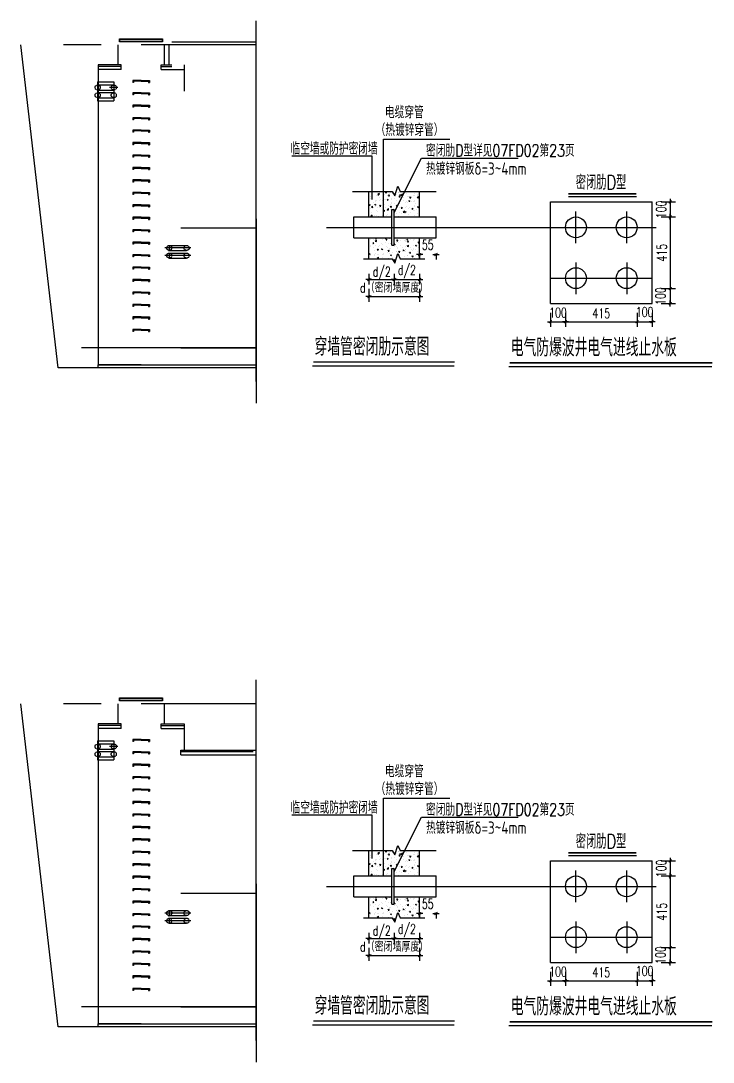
# Model space of a CAD drawing. Extents: x -1466470 to 868515, y -511729 to 1464999.
# Drawn here: x -224081 to -201547, y -52105 to -18237 of the extents above; entities that cross this region are included whole.
import ezdxf

# ---------------------------------------------------------------- set-up
doc = ezdxf.new("R2010")
doc.units = 0
doc.header["$LTSCALE"] = 10
doc.header["$MEASUREMENT"] = 0
for name, pattern in [('X-104 B2平面$0$CONTINOUS', [0]), ('X-104 B2平面$0$DOTE', [2.42, 2, -0.2, 0.02, -0.2]), ('X-104 B2平面$1$DASH', [0.35, 0.25, -0.1])]:
    doc.linetypes.add(name, pattern=pattern)
for name, color, linetype in [('X-104 B2平面$0$A-SUR_看线', 231, 'Continuous'), ('X-104 B2平面$0$AXIS', 3, 'Continuous'), ('X-104 B2平面$0$DIM-动力', 254, 'Continuous'), ('X-104 B2平面$0$DOTE', 1, 'Continuous'), ('X-104 B2平面$0$DQ', 254, 'X-104 B2平面$0$CONTINOUS'), ('X-104 B2平面$0$SURFACE', 6, 'Continuous'), ('X-104 B2平面$0$WALL', 4, 'Continuous'), ('X-104 B2平面$0$口部房间', 6, 'Continuous'), ('X-104 B2平面$0$看线', 241, 'Continuous'), ('X-104 B2平面$0$钢梯', 181, 'Continuous')]:
    doc.layers.add(name, color=color, linetype=linetype)
doc.styles.add('X-104 B2平面$0$DIM_FONT', font='simplex.shx', dxfattribs={"width": 0.7})
doc.styles.add('X-104 B2平面$0$OCHINESE', font='COMPLEX', dxfattribs={"width": 0.75, "bigfont": 'JD'})

# ---------------------------------------------------------------- blocks, each defined once
blk = doc.blocks.new('*X2276')
at = {"color": 0}
for p, q in [((21288.15, 21139.89), (21288.15, 21139.89)), ((21291.93, 21139.88), (21291.93, 21139.88)), ((21293.8, 21137.88), (21294.28, 21138.45)), ((21294.14, 21138.68), (21294.85, 21138.95)), ((21294.14, 21138.68), (21294.64, 21138.35)), ((21294.41, 21137.81), (21294.3, 21138.44)), ((21294.66, 21138.33), (21294.86, 21138.94)), ((21297.27, 21139.66), (21297.27, 21139.66)), ((21298.83, 21139.37), (21299.59, 21140.17)), ((21298.83, 21139.37), (21299.72, 21139.23)), ((21299.73, 21139.22), (21299.62, 21140.16)), ((21301.31, 21138.65), (21301.31, 21138.65)), ((21302.61, 21139.43), (21302.61, 21139.43)), ((21303.41, 21138.65), (21303.41, 21138.65)), ((21307.62, 21139.49), (21307.62, 21139.49)), ((21307.94, 21139.21), (21307.94, 21139.21)), ((21308.54, 21139.36), (21308.54, 21139.36)), ((21309.5, 21137.71), (21310.28, 21138.53)), ((21310.12, 21139.82), (21310.12, 21139.82)), ((21310.41, 21137.56), (21310.29, 21138.51)), ((21312.12, 21139.31), (21312.12, 21139.31)), ((21313.28, 21138.98), (21313.28, 21138.98)), ((21313.6, 21140), (21313.6, 21140)), ((21318.62, 21138.75), (21318.62, 21138.75)), ((21287.91, 21133.23), (21287.91, 21133.23)), ((21288.01, 21130.99), (21288.49, 21131.56)), ((21288.03, 21136.56), (21288.03, 21136.56)), ((21288.63, 21130.92), (21288.51, 21131.54)), ((21288.7, 21136.99), (21288.7, 21136.99)), ((21288.8, 21135.31), (21288.8, 21135.31)), ((21289.98, 21134.77), (21289.98, 21134.77)), ((21291.19, 21133.11), (21291.19, 21133.11)), ((21291.71, 21131.43), (21292.41, 21131.7)), ((21291.71, 21131.43), (21292.21, 21131.1)), ((21292.09, 21133.43), (21292.09, 21133.43)), ((21292.23, 21131.08), (21292.43, 21131.68)), ((21292.38, 21133.88), (21292.38, 21133.88)), ((21293.04, 21133.93), (21293.04, 21133.93)), ((21293.16, 21137.26), (21293.16, 21137.26)), ((21293.8, 21137.88), (21294.39, 21137.83)), ((21294.63, 21136.31), (21294.63, 21136.31)), ((21294.89, 21134.21), (21294.89, 21134.21)), ((21295.01, 21137.83), (21295.01, 21137.83)), ((21295.32, 21134.55), (21295.32, 21134.55)), ((21297.02, 21134.11), (21297.02, 21134.11)), ((21297.43, 21133.2), (21297.43, 21133.2)), ((21297.52, 21138.16), (21297.52, 21138.16)), ((21298.09, 21134.57), (21298.09, 21134.57)), ((21298.22, 21137.9), (21298.22, 21137.9)), ((21298.67, 21134.71), (21298.67, 21134.71)), ((21300.11, 21134.66), (21300.81, 21134.93)), ((21300.11, 21134.66), (21300.61, 21134.32)), ((21300.46, 21137.31), (21300.46, 21137.31)), ((21300.63, 21134.3), (21300.83, 21134.91)), ((21300.66, 21134.32), (21300.66, 21134.32)), ((21300.97, 21137.25), (21301.45, 21137.83)), ((21300.97, 21137.25), (21301.57, 21137.2)), ((21301.58, 21137.18), (21301.47, 21137.81)), ((21302.36, 21131.6), (21302.36, 21131.6)), ((21302.77, 21132.98), (21302.77, 21132.98)), ((21302.86, 21135.12), (21302.86, 21135.12)), ((21303.17, 21132), (21303.17, 21132)), ((21303.29, 21135.32), (21303.29, 21135.32)), ((21304.86, 21131.93), (21304.86, 21131.93)), ((21304.99, 21135.54), (21304.99, 21135.54)), ((21306, 21134.1), (21306, 21134.1)), ((21306.29, 21138.31), (21306.29, 21138.31)), ((21306.67, 21131.62), (21306.67, 21131.62)), ((21307.49, 21135.87), (21307.49, 21135.87)), ((21308.11, 21132.75), (21308.11, 21132.75)), ((21308.14, 21136.63), (21308.62, 21137.2)), ((21308.14, 21136.63), (21308.74, 21136.57)), ((21308.3, 21132.7), (21308.3, 21132.7)), ((21308.42, 21136.03), (21308.42, 21136.03)), ((21308.52, 21137.88), (21309.22, 21138.15)), ((21308.52, 21137.88), (21309.01, 21137.55)), ((21308.76, 21136.56), (21308.64, 21137.18)), ((21308.65, 21132.43), (21308.65, 21132.43)), ((21308.69, 21136.12), (21308.69, 21136.12)), ((21309.03, 21137.53), (21309.23, 21138.13)), ((21309.5, 21137.71), (21310.39, 21137.58)), ((21311.28, 21136.37), (21311.28, 21136.37)), ((21311.34, 21133.87), (21311.34, 21133.87)), ((21312.51, 21132.62), (21312.51, 21132.62)), ((21313.35, 21133.34), (21313.35, 21133.34)), ((21313.44, 21132.53), (21313.44, 21132.53)), ((21313.47, 21136.67), (21313.47, 21136.67)), ((21314.49, 21133.86), (21315.19, 21134.13)), ((21314.49, 21133.86), (21314.98, 21133.52)), ((21314.52, 21137.12), (21314.52, 21137.12)), ((21314.97, 21133.26), (21314.97, 21133.26)), ((21315, 21133.5), (21315.2, 21134.11)), ((21315.31, 21136), (21315.8, 21136.57)), ((21315.31, 21136), (21315.91, 21135.95)), ((21315.93, 21135.93), (21315.81, 21136.56)), ((21316.67, 21133.64), (21316.67, 21133.64)), ((21317.47, 21133.59), (21317.47, 21133.59)), ((21317.6, 21137.2), (21317.6, 21137.2)), ((21318.34, 21133.62), (21318.34, 21133.62)), ((21318.55, 21134.09), (21318.55, 21134.09)), ((21318.67, 21137.42), (21318.67, 21137.42)), ((21318.78, 21132.3), (21318.78, 21132.3)), ((21320.1, 21137.53), (21320.1, 21137.53)), ((21320.17, 21136.06), (21320.95, 21136.87)), ((21320.17, 21136.06), (21321.06, 21135.92)), ((21320.35, 21138.12), (21320.35, 21138.12)), ((21321.08, 21135.9), (21320.97, 21136.85)), ((21321.26, 21134.09), (21321.26, 21134.09)), ((21287.79, 21129.9), (21287.79, 21129.9)), ((21287.99, 21129.69), (21287.99, 21129.69)), ((21288.01, 21130.99), (21288.61, 21130.93)), ((21289.18, 21128.61), (21289.18, 21128.61)), ((21289.28, 21124.18), (21289.98, 21124.45)), ((21289.48, 21129.63), (21290.26, 21130.44)), ((21289.48, 21129.63), (21290.37, 21129.49)), ((21289.63, 21126.32), (21289.63, 21126.32)), ((21289.75, 21129.94), (21289.75, 21129.94)), ((21289.79, 21123.83), (21290, 21124.43)), ((21290.39, 21129.47), (21290.28, 21130.42)), ((21292.26, 21130.27), (21292.26, 21130.27)), ((21292.8, 21127.28), (21292.8, 21127.28)), ((21292.92, 21130.61), (21292.92, 21130.61)), ((21293.33, 21129.46), (21293.33, 21129.46)), ((21293.41, 21126.82), (21293.41, 21126.82)), ((21295.01, 21129.61), (21295.01, 21129.61)), ((21295.18, 21130.36), (21295.67, 21130.93)), ((21295.18, 21130.36), (21295.78, 21130.31)), ((21295.8, 21130.29), (21295.68, 21130.92)), ((21296.04, 21130.77), (21296.04, 21130.77)), ((21297.68, 21127.41), (21298.38, 21127.67)), ((21297.68, 21127.41), (21298.18, 21127.07)), ((21297.73, 21124.59), (21297.73, 21124.59)), ((21297.85, 21127.92), (21297.85, 21127.92)), ((21297.97, 21131.25), (21297.97, 21131.25)), ((21298.19, 21127.05), (21298.4, 21127.66)), ((21298.67, 21129.24), (21298.67, 21129.24)), ((21299.73, 21127.65), (21299.73, 21127.65)), ((21300.15, 21127.97), (21300.93, 21128.78)), ((21300.15, 21127.97), (21301.04, 21127.84)), ((21300.43, 21124.65), (21300.43, 21124.65)), ((21300.84, 21130.61), (21300.84, 21130.61)), ((21301.06, 21127.82), (21300.95, 21128.77)), ((21302.23, 21127.98), (21302.23, 21127.98)), ((21302.36, 21129.73), (21302.84, 21130.31)), ((21302.36, 21129.73), (21302.95, 21129.68)), ((21302.97, 21129.66), (21302.86, 21130.29)), ((21302.92, 21125.34), (21302.92, 21125.34)), ((21303.04, 21128.67), (21303.04, 21128.67)), ((21304.01, 21129.01), (21304.01, 21129.01)), ((21306.02, 21128.48), (21306.02, 21128.48)), ((21306.08, 21130.63), (21306.78, 21130.9)), ((21306.08, 21130.63), (21306.58, 21130.3)), ((21306.26, 21125.65), (21306.26, 21125.65)), ((21306.6, 21130.28), (21306.8, 21130.88)), ((21308.06, 21126.04), (21308.06, 21126.04)), ((21308.18, 21129.37), (21308.18, 21129.37)), ((21309.35, 21128.79), (21309.35, 21128.79)), ((21309.53, 21129.1), (21310.01, 21129.68)), ((21309.53, 21129.1), (21310.13, 21129.05)), ((21309.7, 21125.37), (21309.7, 21125.37)), ((21310.14, 21129.03), (21310.03, 21129.66)), ((21310.83, 21126.32), (21311.6, 21127.13)), ((21310.83, 21126.32), (21311.71, 21126.18)), ((21311.73, 21126.16), (21311.62, 21127.11)), ((21312.05, 21126.6), (21312.75, 21126.87)), ((21312.05, 21126.6), (21312.55, 21126.27)), ((21312.09, 21126.65), (21312.09, 21126.65)), ((21312.21, 21125.7), (21312.21, 21125.7)), ((21312.34, 21129.31), (21312.34, 21129.31)), ((21312.57, 21126.25), (21312.77, 21126.86)), ((21313.11, 21126.68), (21313.11, 21126.68)), ((21313.23, 21130.01), (21313.23, 21130.01)), ((21314.49, 21124.45), (21314.49, 21124.45)), ((21314.68, 21128.56), (21314.68, 21128.56)), ((21314.84, 21129.64), (21314.84, 21129.64)), ((21316, 21126.2), (21316, 21126.2)), ((21316.7, 21128.48), (21317.18, 21129.05)), ((21316.7, 21128.48), (21317.3, 21128.42)), ((21317.32, 21128.41), (21317.2, 21129.03)), ((21317.93, 21127.65), (21317.93, 21127.65)), ((21318.3, 21127.43), (21318.3, 21127.43)), ((21318.42, 21130.76), (21318.42, 21130.76)), ((21318.63, 21130.14), (21318.63, 21130.14)), ((21320.02, 21128.34), (21320.02, 21128.34)), ((21320.32, 21125.46), (21320.32, 21125.46)), ((21320.45, 21129.83), (21321.15, 21130.1)), ((21320.45, 21129.83), (21320.95, 21129.49)), ((21320.97, 21129.48), (21321.17, 21130.08)), ((21321.5, 21124.66), (21321.78, 21124.96)), ((21321.5, 21124.66), (21321.78, 21124.62)), ((21288.15, 21123.24), (21288.15, 21123.24)), ((21289.28, 21124.18), (21289.78, 21123.84)), ((21289.4, 21123.46), (21289.88, 21124.04)), ((21289.4, 21123.46), (21290, 21123.41)), ((21290.01, 21123.39), (21289.9, 21124.02)), ((21291.38, 21124.35), (21291.38, 21124.35)), ((21292.68, 21123.95), (21292.68, 21123.95)), ((21294.6, 21123.65), (21294.6, 21123.65)), ((21296.72, 21124.13), (21296.72, 21124.13)), ((21296.85, 21123.17), (21297.05, 21123.41)), ((21297.11, 21123.17), (21297.07, 21123.39)), ((21297.1, 21123.71), (21297.1, 21123.71)), ((21299.6, 21124.04), (21299.6, 21124.04)), ((21302.06, 21123.9), (21302.06, 21123.9)), ((21307.4, 21123.68), (21307.4, 21123.68)), ((21308.66, 21123.45), (21308.66, 21123.45)), ((21312.74, 21123.45), (21312.74, 21123.45)), ((21312.99, 21123.35), (21312.99, 21123.35)), ((21318.08, 21123.23), (21318.08, 21123.23)), ((21318.18, 21124.1), (21318.18, 21124.1))]:
    blk.add_line(p, q, dxfattribs=at)
blk = doc.blocks.new('*X2277')
at = {"color": 0}
for p, q in [((21288.85, 21103.74), (21288.85, 21103.74)), ((21289.08, 21108.26), (21289.08, 21108.26)), ((21290.24, 21104.82), (21290.24, 21104.82)), ((21290.38, 21105.65), (21291.08, 21105.92)), ((21290.38, 21105.65), (21290.88, 21105.32)), ((21290.8, 21108.85), (21290.8, 21108.85)), ((21290.9, 21105.3), (21291.1, 21105.9)), ((21291.13, 21107.79), (21291.13, 21107.79)), ((21291.95, 21103.97), (21291.95, 21103.97)), ((21292.07, 21107.3), (21292.07, 21107.3)), ((21292.13, 21106.84), (21292.91, 21107.65)), ((21292.13, 21106.84), (21293.02, 21106.7)), ((21292.17, 21108.42), (21292.66, 21108.99)), ((21292.17, 21108.42), (21292.77, 21108.37)), ((21292.79, 21108.35), (21292.67, 21108.98)), ((21292.87, 21108.76), (21292.87, 21108.76)), ((21293.04, 21106.68), (21292.93, 21107.63)), ((21294.95, 21104.29), (21294.95, 21104.29)), ((21296.13, 21108.63), (21296.13, 21108.63)), ((21296.55, 21105.65), (21296.55, 21105.65)), ((21296.96, 21108.79), (21296.96, 21108.79)), ((21297, 21104.61), (21297, 21104.61)), ((21297.12, 21107.94), (21297.12, 21107.94)), ((21298.78, 21108.88), (21299.48, 21109.15)), ((21298.78, 21108.88), (21299.28, 21108.54)), ((21299.05, 21105.98), (21299.05, 21105.98)), ((21299.3, 21108.52), (21299.5, 21109.13)), ((21299.35, 21107.79), (21299.83, 21108.37)), ((21299.35, 21107.79), (21299.94, 21107.74)), ((21299.96, 21107.72), (21299.85, 21108.35)), ((21300.78, 21105.29), (21300.78, 21105.29)), ((21301.47, 21108.4), (21301.47, 21108.4)), ((21302.19, 21105.36), (21302.19, 21105.36)), ((21302.32, 21108.69), (21302.32, 21108.69)), ((21302.8, 21105.18), (21303.28, 21105.68)), ((21302.8, 21105.18), (21303.28, 21105.11)), ((21302.84, 21106.48), (21302.84, 21106.48)), ((21304.78, 21104.86), (21305.45, 21105.12)), ((21304.78, 21104.83), (21305.25, 21104.51)), ((21305.27, 21104.5), (21305.47, 21105.1)), ((21306.52, 21107.17), (21307, 21107.74)), ((21306.52, 21107.17), (21307.12, 21107.11)), ((21306.62, 21106.29), (21306.62, 21106.29)), ((21306.81, 21108.18), (21306.81, 21108.18)), ((21307.13, 21107.1), (21307.02, 21107.72)), ((21307.33, 21106.07), (21307.33, 21106.07)), ((21309.03, 21103.69), (21309.03, 21103.69)), ((21309.16, 21107.31), (21309.16, 21107.31)), ((21311.66, 21107.64), (21311.66, 21107.64)), ((21312.15, 21107.95), (21312.15, 21107.95)), ((21312.38, 21106.71), (21312.38, 21106.71)), ((21312.45, 21107.29), (21312.45, 21107.29)), ((21312.82, 21104.19), (21312.82, 21104.19)), ((21313.15, 21108.08), (21313.86, 21108.34)), ((21313.15, 21108.08), (21313.65, 21107.74)), ((21313.48, 21103.53), (21314.26, 21104.34)), ((21313.67, 21107.72), (21313.87, 21108.33)), ((21313.69, 21106.54), (21314.17, 21107.11)), ((21313.69, 21106.54), (21314.29, 21106.49)), ((21314.31, 21106.47), (21314.19, 21107.1)), ((21314.38, 21103.37), (21314.27, 21104.32)), ((21315.45, 21108.14), (21315.45, 21108.14)), ((21317.45, 21104.13), (21317.45, 21104.13)), ((21317.49, 21107.72), (21317.49, 21107.72)), ((21317.57, 21107.46), (21317.57, 21107.46)), ((21318.28, 21108.29), (21318.28, 21108.29)), ((21319.12, 21104.05), (21319.82, 21104.32)), ((21319.12, 21104.05), (21319.62, 21103.71)), ((21319.13, 21105.02), (21319.13, 21105.02)), ((21319.64, 21103.7), (21319.84, 21104.3)), ((21320.86, 21105.91), (21321.35, 21106.48)), ((21320.86, 21105.91), (21321.46, 21105.86)), ((21321.48, 21105.84), (21321.36, 21106.47)), ((21321.64, 21105.35), (21321.64, 21105.35)), ((21321.76, 21108.97), (21321.76, 21108.97)), ((21287.95, 21098.4), (21288.65, 21098.67)), ((21287.95, 21098.4), (21288.45, 21098.06)), ((21288.46, 21098.05), (21288.66, 21098.65)), ((21288.71, 21097.32), (21288.71, 21097.32)), ((21289.12, 21103.29), (21289.12, 21103.29)), ((21290.96, 21102.4), (21290.96, 21102.4)), ((21291.29, 21097.76), (21291.29, 21097.76)), ((21291.71, 21097.32), (21291.71, 21097.32)), ((21291.83, 21100.64), (21291.83, 21100.64)), ((21292.2, 21098.43), (21292.2, 21098.43)), ((21293.56, 21100.9), (21294.04, 21101.47)), ((21293.56, 21100.9), (21294.16, 21100.85)), ((21293.79, 21098.09), (21293.79, 21098.09)), ((21293.92, 21101.7), (21293.92, 21101.7)), ((21294.18, 21100.83), (21294.06, 21101.46)), ((21294.19, 21103.52), (21294.19, 21103.52)), ((21294.54, 21098.32), (21294.54, 21098.32)), ((21296.3, 21102.17), (21296.3, 21102.17)), ((21296.35, 21101.62), (21297.05, 21101.89)), ((21296.35, 21101.62), (21296.85, 21101.29)), ((21296.42, 21102.03), (21296.42, 21102.03)), ((21296.76, 21097.96), (21296.76, 21097.96)), ((21296.86, 21101.27), (21297.07, 21101.88)), ((21296.88, 21101.29), (21296.88, 21101.29)), ((21297.54, 21098.21), (21297.54, 21098.21)), ((21297.58, 21098.59), (21297.58, 21098.59)), ((21299.53, 21103.29), (21299.53, 21103.29)), ((21300.21, 21102.53), (21300.21, 21102.53)), ((21300.37, 21099.32), (21300.37, 21099.32)), ((21300.73, 21100.27), (21301.22, 21100.85)), ((21300.73, 21100.27), (21301.33, 21100.22)), ((21301.35, 21100.2), (21301.23, 21100.83)), ((21301.63, 21101.95), (21301.63, 21101.95)), ((21301.95, 21098.71), (21301.95, 21098.71)), ((21302.07, 21102.03), (21302.07, 21102.03)), ((21302.32, 21097.6), (21303.02, 21097.87)), ((21302.32, 21097.6), (21302.82, 21097.26)), ((21302.77, 21097.13), (21302.77, 21097.13)), ((21302.83, 21097.25), (21303.04, 21097.85)), ((21302.87, 21097.98), (21302.87, 21097.98)), ((21303.9, 21099.42), (21303.9, 21099.42)), ((21304.86, 21103.07), (21304.86, 21103.07)), ((21306.2, 21100.32), (21306.2, 21100.32)), ((21306.4, 21099.75), (21306.4, 21099.75)), ((21306.53, 21103.36), (21306.53, 21103.36)), ((21306.97, 21101.72), (21306.97, 21101.72)), ((21307.08, 21099.41), (21307.08, 21099.41)), ((21307.21, 21102.74), (21307.21, 21102.74)), ((21307.91, 21099.64), (21308.39, 21100.22)), ((21307.91, 21099.64), (21308.5, 21099.59)), ((21308.21, 21097.76), (21308.21, 21097.76)), ((21308.52, 21099.57), (21308.41, 21100.2)), ((21308.6, 21098.13), (21308.6, 21098.13)), ((21310.19, 21100.25), (21310.19, 21100.25)), ((21310.2, 21102.84), (21310.2, 21102.84)), ((21310.72, 21100.82), (21311.42, 21101.09)), ((21310.72, 21100.82), (21311.22, 21100.49)), ((21311.24, 21100.47), (21311.44, 21101.08)), ((21312.01, 21096.72), (21312.01, 21096.72)), ((21312.03, 21101.32), (21312.03, 21101.32)), ((21312.14, 21100.05), (21312.14, 21100.05)), ((21312.26, 21103.38), (21312.26, 21103.38)), ((21312.31, 21101.5), (21312.31, 21101.5)), ((21313.48, 21103.53), (21314.37, 21103.39)), ((21313.55, 21097.53), (21313.55, 21097.53)), ((21313.87, 21097.14), (21313.87, 21097.14)), ((21314.43, 21099.13), (21314.43, 21099.13)), ((21315.08, 21099.02), (21315.56, 21099.59)), ((21315.08, 21099.02), (21315.68, 21098.96)), ((21315.54, 21102.61), (21315.54, 21102.61)), ((21315.69, 21098.95), (21315.58, 21099.57)), ((21316.37, 21097.46), (21316.37, 21097.46)), ((21316.5, 21101.08), (21316.5, 21101.08)), ((21316.69, 21096.8), (21317.39, 21097.07)), ((21316.69, 21096.8), (21317.19, 21096.46)), ((21317.2, 21096.45), (21317.41, 21097.05)), ((21317.21, 21097.47), (21317.21, 21097.47)), ((21317.33, 21100.8), (21317.33, 21100.8)), ((21317.65, 21101.27), (21317.65, 21101.27)), ((21317.87, 21102.33), (21317.87, 21102.33)), ((21318.89, 21097.31), (21318.89, 21097.31)), ((21319.01, 21101.41), (21319.01, 21101.41)), ((21320.16, 21097.96), (21320.16, 21097.96)), ((21320.26, 21100.13), (21320.26, 21100.13)), ((21320.88, 21102.39), (21320.88, 21102.39)), ((21293.46, 21095.44), (21294.24, 21096.25)), ((21293.46, 21095.44), (21294.35, 21095.3)), ((21294.36, 21095.28), (21294.25, 21096.23)), ((21296.94, 21096.13), (21296.94, 21096.13)), ((21301.27, 21095.48), (21301.27, 21095.48)), ((21301.83, 21095.38), (21301.83, 21095.38)), ((21303.77, 21095.81), (21303.77, 21095.81)), ((21304.23, 21093.89), (21304.91, 21094.6)), ((21304.32, 21093.75), (21305.02, 21093.65)), ((21305.04, 21093.63), (21304.93, 21094.58)), ((21318.25, 21095.63), (21318.25, 21095.63))]:
    blk.add_line(p, q, dxfattribs=at)
blk = doc.blocks.new('X-104 B2平面$0$_DIMX')
blk.add_line((-150, 0), (150, 0))
at = {"const_width": 50}
blk.add_lwpolyline([(-70, -70), (70, 70)], dxfattribs=at)
blk = doc.blocks.new('X-104 B2平面$0$A$C4B6D3759')
at = {"layer": 'X-104 B2平面$0$DQ'}
for p, q in [((83, 780), (608, 780)), ((83, 780), (83, 165)), ((608, 780), (608, 165)), ((83, 165), (608, 165))]:
    blk.add_line(p, q, dxfattribs=at)
at = {"layer": 'X-104 B2平面$0$DQ', "color": 1, "linetype": 'X-104 B2平面$1$DASH', "ltscale": 0.3}
for p, q in [((83, 680), (608, 680)), ((83, 515), (608, 515)), ((83, 430), (608, 430)), ((83, 265), (608, 265))]:
    blk.add_line(p, q, dxfattribs=at)
at = {"layer": 'X-104 B2平面$0$DQ', "linetype": 'X-104 B2平面$1$DASH', "ltscale": 0.3}
for p, q in [((83, 680), (83, 515)), ((83, 430), (83, 265))]:
    blk.add_line(p, q, dxfattribs=at)
for centre in [(83, 597), (608, 597), (83, 347), (608, 347)]:
    blk.add_circle(centre, 82.5, dxfattribs=at)
at = {"layer": 'X-104 B2平面$0$WALL'}
blk.add_line((743, 597), (473, 597), dxfattribs=at)
blk = doc.blocks.new('X-104 B2平面')
for p, q in [((-22242, -18593), (-22242, -16062)), ((-22242, -16062), (-20088, -16062)), ((-22618, -16624), (-25235, -16624)), ((-22618, -18029), (-22618, -16624)), ((-21899, -18450), (-21011, -16688)), ((-21011, -16688), (-17859, -16688)), ((-21873, -17909), (-21783, -17600)), ((-21783, -17600), (-21700, -17767)), ((-22725, -18593), (-22725, -17767)), ((-21967, -17767), (-21873, -17909)), ((-21072, -18593), (-21072, -17767)), ((-16231, -17929), (-14015, -17929)), ((-16812, -18107), (-13506, -18107)), ((-13209, -18107), (-12749, -18107)), ((-12916, -18106), (-12916, -18106)), ((-12916, -18107), (-12916, -18593)), ((-23211, -19274), (-23211, -18593)), ((-23211, -18593), (-21972, -18593)), ((-21972, -18350), (-21899, -18350)), ((-21972, -19517), (-21972, -18350)), ((-21899, -19517), (-21899, -18350)), ((-21899, -18593), (-20538, -18593)), ((-20538, -19274), (-20538, -18593)), ((-15985, -19444), (-15985, -18417)), ((-14332, -19444), (-14332, -18417)), ((-13209, -18593), (-12749, -18593)), ((-13063, -18593), (-12749, -18593)), ((-12916, -18594), (-12916, -20926)), ((-12916, -18594), (-12916, -18595)), ((-24102, -18934), (-13371, -18934)), ((-23211, -19274), (-21972, -19274)), ((-22725, -19954), (-22725, -19274)), ((-21899, -19274), (-20538, -19274)), ((-21072, -19954), (-21072, -19274)), ((-21972, -19517), (-21899, -19517)), ((-22901, -19954), (-21967, -19954)), ((-21967, -19954), (-21873, -20096)), ((-21873, -20096), (-21783, -19788)), ((-21783, -19788), (-21700, -19954)), ((-21700, -19954), (-20899, -19954)), ((-21072, -19788), (-21072, -19984)), ((-21072, -19817), (-21018, -19817)), ((-20538, -19817), (-20592, -19817)), ((-20538, -19788), (-20538, -19984)), ((-15985, -20076), (-15985, -21103)), ((-14332, -20076), (-14332, -21103)), ((-22725, -20448), (-22725, -20796)), ((-22724, -20629), (-21899, -20629)), ((-21899, -20448), (-21899, -20796)), ((-21899, -20448), (-21899, -20796)), ((-21898, -20629), (-21073, -20629)), ((-21072, -20448), (-21072, -20796)), ((-16812, -20586), (-13506, -20586)), ((-22725, -20936), (-22725, -21353)), ((-21072, -20936), (-21072, -21353)), ((-13209, -20927), (-12749, -20927)), ((-13063, -20927), (-12749, -20927)), ((-12916, -20926), (-12916, -20925)), ((-12916, -20927), (-12916, -21413)), ((-22724, -21186), (-21073, -21186)), ((-16812, -21413), (-13506, -21413)), ((-13209, -21413), (-12749, -21413)), ((-12916, -21413), (-12916, -21414)), ((-16812, -22003), (-16813, -22003)), ((-16812, -21710), (-16812, -22169)), ((-16812, -22003), (-16325, -22003)), ((-16325, -21710), (-16325, -22169)), ((-16325, -21856), (-16325, -22169)), ((-16325, -22003), (-13993, -22003)), ((-16325, -22003), (-16324, -22003)), ((-13993, -22003), (-13993, -22003)), ((-13992, -21710), (-13992, -22169)), ((-13992, -21856), (-13992, -22169)), ((-13992, -22003), (-13506, -22003)), ((-13506, -21710), (-13506, -22169)), ((-13505, -22003), (-13505, -22003)), ((-24555, -23434), (-19952, -23434)), ((-18167, -23459), (-11565, -23459)), ((-22242, -40027), (-22242, -37496)), ((-22242, -37496), (-20088, -37496)), ((-22618, -38057), (-25235, -38057)), ((-22618, -39463), (-22618, -38057)), ((-21899, -39884), (-21011, -38121)), ((-21011, -38121), (-17859, -38121)), ((-22725, -40027), (-22725, -39200)), ((-21967, -39200), (-21873, -39342)), ((-21873, -39342), (-21783, -39034)), ((-21783, -39034), (-21700, -39200)), ((-21072, -40027), (-21072, -39200)), ((-16812, -39541), (-13506, -39541)), ((-16231, -39363), (-14015, -39363)), ((-13209, -39541), (-12749, -39541)), ((-12916, -39540), (-12916, -39539)), ((-12916, -39541), (-12916, -40027)), ((-21972, -39784), (-21899, -39784)), ((-21972, -40950), (-21972, -39784)), ((-21899, -40950), (-21899, -39784)), ((-15985, -40877), (-15985, -39851)), ((-14332, -40877), (-14332, -39851)), ((-23211, -40707), (-23211, -40027)), ((-23211, -40027), (-21972, -40027)), ((-21899, -40027), (-20538, -40027)), ((-20538, -40707), (-20538, -40027)), ((-13209, -40027), (-12749, -40027)), ((-13063, -40027), (-12749, -40027)), ((-12916, -40027), (-12916, -42359)), ((-12916, -40027), (-12916, -40028)), ((-24102, -40367), (-13371, -40367)), ((-23211, -40707), (-21972, -40707)), ((-22725, -41388), (-22725, -40707)), ((-21972, -40950), (-21899, -40950)), ((-21899, -40707), (-20538, -40707)), ((-21072, -41388), (-21072, -40707)), ((-21873, -41530), (-21783, -41221)), ((-21783, -41221), (-21700, -41388)), ((-21072, -41222), (-21072, -41417)), ((-21072, -41251), (-21018, -41251)), ((-20538, -41251), (-20592, -41251)), ((-20538, -41222), (-20538, -41417)), ((-22901, -41388), (-21967, -41388)), ((-21967, -41388), (-21873, -41530)), ((-21700, -41388), (-20899, -41388)), ((-15985, -41509), (-15985, -42536)), ((-14332, -41509), (-14332, -42536)), ((-22725, -41881), (-22725, -42230)), ((-21899, -41881), (-21899, -42230)), ((-21899, -41881), (-21899, -42230)), ((-21072, -41881), (-21072, -42230)), ((-22724, -42063), (-21899, -42063)), ((-21898, -42063), (-21073, -42063)), ((-16812, -42020), (-13506, -42020)), ((-22725, -42370), (-22725, -42786)), ((-22724, -42620), (-21073, -42620)), ((-21072, -42370), (-21072, -42786)), ((-13209, -42360), (-12749, -42360)), ((-13063, -42360), (-12749, -42360)), ((-12916, -42359), (-12916, -42359)), ((-12916, -42360), (-12916, -42846)), ((-16812, -42846), (-13506, -42846)), ((-13209, -42846), (-12749, -42846)), ((-12916, -42847), (-12916, -42848)), ((-16812, -43143), (-16812, -43603)), ((-16325, -43143), (-16325, -43603)), ((-16325, -43289), (-16325, -43603)), ((-13992, -43143), (-13992, -43603)), ((-13992, -43289), (-13992, -43603)), ((-13506, -43143), (-13506, -43603)), ((-16812, -43436), (-16813, -43436)), ((-16812, -43436), (-16325, -43436)), ((-16325, -43436), (-13993, -43436)), ((-16325, -43436), (-16324, -43436)), ((-13993, -43436), (-13993, -43436)), ((-13992, -43436), (-13506, -43436)), ((-13505, -43436), (-13505, -43436)), ((-24555, -44868), (-19952, -44868)), ((-18167, -44893), (-11565, -44893))]:
    blk.add_line(p, q)
at = {"linetype": 'Continuous'}
for p, q in [((-23260, -17767), (-21967, -17767)), ((-21700, -17767), (-20538, -17767)), ((-16812, -21413), (-16812, -18107)), ((-13506, -21413), (-13506, -18107)), ((-23260, -39200), (-21967, -39200)), ((-21700, -39200), (-20538, -39200)), ((-16812, -42846), (-16812, -39541)), ((-13506, -42846), (-13506, -39541))]:
    blk.add_line(p, q, dxfattribs=at)
at = {"const_width": 48.6}
for points in [[(-16231, -17845), (-14015, -17845)], [(-24531, -23315), (-19929, -23315)], [(-18144, -23340), (-11541, -23340)], [(-16231, -39278), (-14015, -39278)], [(-24531, -44748), (-19929, -44748)], [(-18144, -44773), (-11541, -44773)]]:
    blk.add_lwpolyline(points, dxfattribs=at)
for centre in [(-15985, -18934), (-14332, -18934), (-15985, -20586), (-14332, -20586), (-15985, -40367), (-14332, -40367), (-15985, -42020), (-14332, -42020)]:
    blk.add_circle(centre, 340)
at = {"layer": 'X-104 B2平面$0$A-SUR_看线'}
blk.add_lwpolyline([(-29138, -12902), (-26388, -12902)], dxfattribs=at)
at = {"layer": 'X-104 B2平面$0$AXIS'}
for p, q in [((-26388, -18652, 0), (-26388, -24652, 0)), ((-26388, -40285, 0), (-26388, -46085, 0))]:
    blk.add_line(p, q, dxfattribs=at)
at = {"layer": 'X-104 B2平面$0$DOTE', "linetype": 'X-104 B2平面$0$DOTE'}
for p, q in [((-26388, -23946, 0), (-26388, -12217, 0)), ((-26388, -45380, 0), (-26388, -33651, 0))]:
    blk.add_line(p, q, dxfattribs=at)
at = {"layer": 'X-104 B2平面$0$DOTE'}
for p, q in [((-26388, -22852), (-32080, -22852)), ((-26388, -44286), (-32080, -44286))]:
    blk.add_line(p, q, dxfattribs=at)
at = {"layer": 'X-104 B2平面$0$DQ', "color": 1, "linetype": 'X-104 B2平面$1$DASH', "ltscale": 0.3}
for p, q in [((-29220, -19520), (-28677, -19520)), ((-29220, -19685), (-28655, -19685)), ((-29220, -19770), (-28655, -19770)), ((-29220, -19935), (-28655, -19935)), ((-29220, -41153), (-28677, -41153)), ((-29220, -41318), (-28655, -41318)), ((-29220, -41403), (-28655, -41403)), ((-29220, -41568), (-28655, -41568))]:
    blk.add_line(p, q, dxfattribs=at)
at = {"layer": 'X-104 B2平面$0$DQ', "linetype": 'X-104 B2平面$1$DASH', "ltscale": 0.3}
for p, q in [((-29220, -19520), (-29220, -19685)), ((-29220, -19770), (-29220, -19935)), ((-29220, -41153), (-29220, -41318)), ((-29220, -41403), (-29220, -41568))]:
    blk.add_line(p, q, dxfattribs=at)
for centre in [(-29220, -19602), (-28655, -19602), (-29220, -19852), (-28655, -19852), (-29220, -41236), (-28655, -41236), (-29220, -41486), (-28655, -41486)]:
    blk.add_circle(centre, 82.5, dxfattribs=at)
at = {"layer": 'X-104 B2平面$0$SURFACE', "ltscale": 10}
for p, q in [((-30788, -13802), (-31538, -13802)), ((-29488, -13802), (-28738, -13802)), ((-30788, -35236), (-31538, -35236)), ((-29488, -35236), (-28738, -35236)), ((-28838, -36086), (-27438, -36086)), ((-27438, -36086), (-26388, -36086))]:
    blk.add_line(p, q, dxfattribs=at)
for points in [[(-30888, -13002), (-30888, -13652)], [(-29388, -13002), (-29388, -13652)], [(-29238, -13002), (-29238, -13652)], [(-30788, -13752), (-30788, -13652), (-31538, -13652)], [(-30788, -13802), (-30788, -13702), (-31538, -13702)], [(-29488, -13752), (-29488, -13652), (-29138, -13652)], [(-29488, -13802), (-29488, -13702), (-29138, -13702)], [(-30138, -23402), (-31538, -23402)], [(-30888, -34436), (-30888, -35086)], [(-29388, -34436), (-29388, -35086)], [(-30788, -35186), (-30788, -35086), (-31538, -35086)], [(-30788, -35236), (-30788, -35136), (-31538, -35136)], [(-29488, -35186), (-29488, -35086), (-28738, -35086)], [(-29488, -35236), (-29488, -35136), (-28738, -35136)], [(-28838, -36036), (-28838, -35936), (-27438, -35936)], [(-28838, -36086), (-28838, -35986), (-26488, -35986)], [(-27438, -35936), (-27438, -35936), (-26388, -35936)], [(-30138, -44836), (-31538, -44836)]]:
    blk.add_lwpolyline(points, dxfattribs=at)
at = {"layer": 'X-104 B2平面$0$SURFACE', "ltscale": 10, "elevation": 0}
for points in [[(-31538, -13652), (-31538, -23402), (-26388, -23402)], [(-28738, -13652), (-28738, -14502), (-28738, -14502)], [(-26388, -23502), (-31538, -23502), (-31538, -23402), (-26388, -23402)], [(-31538, -35086), (-31538, -44836), (-26388, -44836)], [(-28738, -35086), (-28738, -35936), (-28738, -35936)], [(-26388, -44936), (-31538, -44936), (-31538, -44836), (-26388, -44836)]]:
    blk.add_lwpolyline(points, dxfattribs=at)
at = {"layer": 'X-104 B2平面$0$WALL'}
for p, q in [((-28520, -19602), (-29365, -19602)), ((-28520, -19852), (-29365, -19852)), ((-28520, -41236), (-29365, -41236)), ((-28520, -41486), (-29365, -41486))]:
    blk.add_line(p, q, dxfattribs=at)
at = {"layer": 'X-104 B2平面$0$口部房间', "elevation": 0}
for points in [[(-31538, -23502), (-32838, -23502), (-34051, -13002)], [(-31538, -44936), (-32838, -44936), (-34051, -34436)]]:
    blk.add_lwpolyline(points, dxfattribs=at)
at = {"layer": 'X-104 B2平面$0$看线'}
for p, q in [((-31438, -13002), (-32657, -13002)), ((-26388, -13002), (-30138, -13002)), ((-28838, -18952), (-26388, -18952)), ((-28838, -22852), (-26388, -22852, 0)), ((-31438, -34436), (-32657, -34436)), ((-26388, -34436), (-30138, -34436)), ((-28838, -40586), (-26388, -40586)), ((-28838, -44286), (-26388, -44286, 0))]:
    blk.add_line(p, q, dxfattribs=at)
for points in [[(-29438, -12902), (-30838, -12902), (-30838, -12802), (-29438, -12802)], [(-29448, -12892), (-30828, -12892), (-30828, -12812), (-29448, -12812)], [(-29438, -34336), (-30838, -34336), (-30838, -34236), (-29438, -34236)], [(-29448, -34326), (-30828, -34326), (-30828, -34246), (-29448, -34246)]]:
    blk.add_lwpolyline(points, close=True, dxfattribs=at)
at = {"layer": 'X-104 B2平面$0$钢梯'}
for p, q in [((-30381, -14220), (-30408, -14220)), ((-29895, -14220), (-29868, -14220)), ((-30381, -14625), (-30408, -14625)), ((-29895, -14625), (-29868, -14625)), ((-30381, -15030), (-30408, -15030)), ((-29895, -15030), (-29868, -15030)), ((-30381, -15435), (-30408, -15435)), ((-29895, -15435), (-29868, -15435)), ((-30381, -15840), (-30408, -15840)), ((-29895, -15840), (-29868, -15840)), ((-30381, -16245), (-30408, -16245)), ((-29895, -16245), (-29868, -16245)), ((-30381, -16650), (-30408, -16650)), ((-29895, -16650), (-29868, -16650)), ((-30381, -17055), (-30408, -17055)), ((-29895, -17055), (-29868, -17055)), ((-30381, -17460), (-30408, -17460)), ((-29895, -17460), (-29868, -17460)), ((-30381, -17865), (-30408, -17865)), ((-29895, -17865), (-29868, -17865)), ((-30381, -18270), (-30408, -18270)), ((-29895, -18270), (-29868, -18270)), ((-30381, -18675), (-30408, -18675)), ((-29895, -18675), (-29868, -18675)), ((-30381, -19080), (-30408, -19080)), ((-29895, -19080), (-29868, -19080)), ((-30381, -19485), (-30408, -19485)), ((-29895, -19485), (-29868, -19485)), ((-30381, -19890), (-30408, -19890)), ((-29245, -19690), (-29218, -19690)), ((-30381, -20295), (-30408, -20295)), ((-29895, -20295), (-29868, -20295)), ((-30381, -20700), (-30408, -20700)), ((-29895, -20700), (-29868, -20700)), ((-30381, -21105), (-30408, -21105)), ((-29895, -21105), (-29868, -21105)), ((-30381, -21510), (-30408, -21510)), ((-29895, -21510), (-29868, -21510)), ((-30381, -21915), (-30408, -21915)), ((-29895, -21915), (-29868, -21915)), ((-30381, -22320), (-30408, -22320)), ((-29895, -22320), (-29868, -22320)), ((-30381, -35654), (-30408, -35654)), ((-29895, -35654), (-29868, -35654)), ((-30381, -36059), (-30408, -36059)), ((-29895, -36059), (-29868, -36059)), ((-30381, -36464), (-30408, -36464)), ((-29895, -36464), (-29868, -36464)), ((-30381, -36869), (-30408, -36869)), ((-29895, -36869), (-29868, -36869)), ((-30381, -37274), (-30408, -37274)), ((-29895, -37274), (-29868, -37274)), ((-30381, -37679), (-30408, -37679)), ((-29895, -37679), (-29868, -37679)), ((-30381, -38084), (-30408, -38084)), ((-29895, -38084), (-29868, -38084)), ((-30381, -38489), (-30408, -38489)), ((-29895, -38489), (-29868, -38489)), ((-30381, -38894), (-30408, -38894)), ((-29895, -38894), (-29868, -38894)), ((-30381, -39299), (-30408, -39299)), ((-29895, -39299), (-29868, -39299)), ((-30381, -39704), (-30408, -39704)), ((-29895, -39704), (-29868, -39704)), ((-30381, -40109), (-30408, -40109)), ((-29895, -40109), (-29868, -40109)), ((-30381, -40514), (-30408, -40514)), ((-29895, -40514), (-29868, -40514)), ((-30381, -40919), (-30408, -40919)), ((-29895, -40919), (-29868, -40919)), ((-30381, -41324), (-30408, -41324)), ((-29245, -41324), (-29218, -41324)), ((-30381, -41729), (-30408, -41729)), ((-29895, -41729), (-29868, -41729)), ((-30381, -42134), (-30408, -42134)), ((-29895, -42134), (-29868, -42134)), ((-30381, -42539), (-30408, -42539)), ((-29895, -42539), (-29868, -42539)), ((-30381, -42944), (-30408, -42944)), ((-29895, -42944), (-29868, -42944)), ((-30381, -43349), (-30408, -43349)), ((-29895, -43349), (-29868, -43349)), ((-30381, -43754), (-30408, -43754)), ((-29895, -43754), (-29868, -43754))]:
    blk.add_line(p, q, dxfattribs=at)
for points in [[(-30138, -14153), (-30408, -14153), (-30408, -14220)], [(-30138, -14180), (-30381, -14180), (-30381, -14220)], [(-30138, -14153), (-29868, -14153), (-29868, -14220)], [(-30138, -14180), (-29895, -14180), (-29895, -14220)], [(-30138, -14558), (-30408, -14558), (-30408, -14625)], [(-30138, -14558), (-29868, -14558), (-29868, -14625)], [(-30138, -14585), (-30381, -14585), (-30381, -14625)], [(-30138, -14585), (-29895, -14585), (-29895, -14625)], [(-30138, -14963), (-30408, -14963), (-30408, -15030)], [(-30138, -14990), (-30381, -14990), (-30381, -15030)], [(-30138, -14963), (-29868, -14963), (-29868, -15030)], [(-30138, -14990), (-29895, -14990), (-29895, -15030)], [(-30138, -15368), (-30408, -15368), (-30408, -15435)], [(-30138, -15395), (-30381, -15395), (-30381, -15435)], [(-30138, -15368), (-29868, -15368), (-29868, -15435)], [(-30138, -15395), (-29895, -15395), (-29895, -15435)], [(-30138, -15773), (-30408, -15773), (-30408, -15840)], [(-30138, -15800), (-30381, -15800), (-30381, -15840)], [(-30138, -15773), (-29868, -15773), (-29868, -15840)], [(-30138, -15800), (-29895, -15800), (-29895, -15840)], [(-30138, -16178), (-30408, -16178), (-30408, -16245)], [(-30138, -16205), (-30381, -16205), (-30381, -16245)], [(-30138, -16178), (-29868, -16178), (-29868, -16245)], [(-30138, -16205), (-29895, -16205), (-29895, -16245)], [(-30138, -16583), (-30408, -16583), (-30408, -16650)], [(-30138, -16583), (-29868, -16583), (-29868, -16650)], [(-30138, -16610), (-30381, -16610), (-30381, -16650)], [(-30138, -16610), (-29895, -16610), (-29895, -16650)], [(-30138, -16988), (-30408, -16988), (-30408, -17055)], [(-30138, -17015), (-30381, -17015), (-30381, -17055)], [(-30138, -16988), (-29868, -16988), (-29868, -17055)], [(-30138, -17015), (-29895, -17015), (-29895, -17055)], [(-30138, -17393), (-30408, -17393), (-30408, -17460)], [(-30138, -17420), (-30381, -17420), (-30381, -17460)], [(-30138, -17393), (-29868, -17393), (-29868, -17460)], [(-30138, -17420), (-29895, -17420), (-29895, -17460)], [(-30138, -17798), (-30408, -17798), (-30408, -17865)], [(-30138, -17825), (-30381, -17825), (-30381, -17865)], [(-30138, -17798), (-29868, -17798), (-29868, -17865)], [(-30138, -17825), (-29895, -17825), (-29895, -17865)], [(-30138, -18203), (-30408, -18203), (-30408, -18270)], [(-30138, -18230), (-30381, -18230), (-30381, -18270)], [(-30138, -18203), (-29868, -18203), (-29868, -18270)], [(-30138, -18230), (-29895, -18230), (-29895, -18270)], [(-30138, -18608), (-30408, -18608), (-30408, -18675)], [(-30138, -18608), (-29868, -18608), (-29868, -18675)], [(-30138, -18635), (-30381, -18635), (-30381, -18675)], [(-30138, -18635), (-29895, -18635), (-29895, -18675)], [(-30138, -19013), (-30408, -19013), (-30408, -19080)], [(-30138, -19040), (-30381, -19040), (-30381, -19080)], [(-30138, -19013), (-29868, -19013), (-29868, -19080)], [(-30138, -19040), (-29895, -19040), (-29895, -19080)], [(-30138, -19418), (-30408, -19418), (-30408, -19485)], [(-30138, -19445), (-30381, -19445), (-30381, -19485)], [(-30138, -19418), (-29868, -19418), (-29868, -19485)], [(-30138, -19445), (-29895, -19445), (-29895, -19485)], [(-30138, -19823), (-30408, -19823), (-30408, -19890)], [(-30138, -19850), (-30381, -19850), (-30381, -19890)], [(-30138, -19823), (-29868, -19823), (-29868, -19890)], [(-30138, -19850), (-29895, -19850), (-29895, -19890)], [(-30138, -20228), (-30408, -20228), (-30408, -20295)], [(-30138, -20255), (-30381, -20255), (-30381, -20295)], [(-30138, -20228), (-29868, -20228), (-29868, -20295)], [(-30138, -20255), (-29895, -20255), (-29895, -20295)], [(-30138, -20633), (-30408, -20633), (-30408, -20700)], [(-30138, -20660), (-30381, -20660), (-30381, -20700)], [(-30138, -20633), (-29868, -20633), (-29868, -20700)], [(-30138, -20660), (-29895, -20660), (-29895, -20700)], [(-30138, -21038), (-30408, -21038), (-30408, -21105)], [(-30138, -21065), (-30381, -21065), (-30381, -21105)], [(-30138, -21038), (-29868, -21038), (-29868, -21105)], [(-30138, -21065), (-29895, -21065), (-29895, -21105)], [(-30138, -21443), (-30408, -21443), (-30408, -21510)], [(-30138, -21470), (-30381, -21470), (-30381, -21510)], [(-30138, -21443), (-29868, -21443), (-29868, -21510)], [(-30138, -21470), (-29895, -21470), (-29895, -21510)], [(-30138, -21848), (-30408, -21848), (-30408, -21915)], [(-30138, -21875), (-30381, -21875), (-30381, -21915)], [(-30138, -21848), (-29868, -21848), (-29868, -21915)], [(-30138, -21875), (-29895, -21875), (-29895, -21915)], [(-30138, -22253), (-30408, -22253), (-30408, -22320)], [(-30138, -22280), (-30381, -22280), (-30381, -22320)], [(-30138, -22253), (-29868, -22253), (-29868, -22320)], [(-30138, -22280), (-29895, -22280), (-29895, -22320)], [(-30138, -35586), (-30408, -35586), (-30408, -35654)], [(-30138, -35613), (-30381, -35613), (-30381, -35654)], [(-30138, -35586), (-29868, -35586), (-29868, -35654)], [(-30138, -35613), (-29895, -35613), (-29895, -35654)], [(-30138, -35991), (-30408, -35991), (-30408, -36059)], [(-30138, -36018), (-30381, -36018), (-30381, -36059)], [(-30138, -35991), (-29868, -35991), (-29868, -36059)], [(-30138, -36018), (-29895, -36018), (-29895, -36059)], [(-30138, -36396), (-30408, -36396), (-30408, -36464)], [(-30138, -36423), (-30381, -36423), (-30381, -36464)], [(-30138, -36396), (-29868, -36396), (-29868, -36464)], [(-30138, -36423), (-29895, -36423), (-29895, -36464)], [(-30138, -36801), (-30408, -36801), (-30408, -36869)], [(-30138, -36828), (-30381, -36828), (-30381, -36869)], [(-30138, -36801), (-29868, -36801), (-29868, -36869)], [(-30138, -36828), (-29895, -36828), (-29895, -36869)], [(-30138, -37206), (-30408, -37206), (-30408, -37274)], [(-30138, -37233), (-30381, -37233), (-30381, -37274)], [(-30138, -37206), (-29868, -37206), (-29868, -37274)], [(-30138, -37233), (-29895, -37233), (-29895, -37274)], [(-30138, -37611), (-30408, -37611), (-30408, -37679)], [(-30138, -37638), (-30381, -37638), (-30381, -37679)], [(-30138, -37611), (-29868, -37611), (-29868, -37679)], [(-30138, -37638), (-29895, -37638), (-29895, -37679)], [(-30138, -38016), (-30408, -38016), (-30408, -38084)], [(-30138, -38043), (-30381, -38043), (-30381, -38084)], [(-30138, -38016), (-29868, -38016), (-29868, -38084)], [(-30138, -38043), (-29895, -38043), (-29895, -38084)], [(-30138, -38421), (-30408, -38421), (-30408, -38489)], [(-30138, -38448), (-30381, -38448), (-30381, -38489)], [(-30138, -38421), (-29868, -38421), (-29868, -38489)], [(-30138, -38448), (-29895, -38448), (-29895, -38489)], [(-30138, -38826), (-30408, -38826), (-30408, -38894)], [(-30138, -38853), (-30381, -38853), (-30381, -38894)], [(-30138, -38826), (-29868, -38826), (-29868, -38894)], [(-30138, -38853), (-29895, -38853), (-29895, -38894)], [(-30138, -39231), (-30408, -39231), (-30408, -39299)], [(-30138, -39258), (-30381, -39258), (-30381, -39299)], [(-30138, -39231), (-29868, -39231), (-29868, -39299)], [(-30138, -39258), (-29895, -39258), (-29895, -39299)], [(-30138, -39636), (-30408, -39636), (-30408, -39704)], [(-30138, -39663), (-30381, -39663), (-30381, -39704)], [(-30138, -39636), (-29868, -39636), (-29868, -39704)], [(-30138, -39663), (-29895, -39663), (-29895, -39704)], [(-30138, -40041), (-30408, -40041), (-30408, -40109)], [(-30138, -40068), (-30381, -40068), (-30381, -40109)], [(-30138, -40041), (-29868, -40041), (-29868, -40109)], [(-30138, -40068), (-29895, -40068), (-29895, -40109)], [(-30138, -40446), (-30408, -40446), (-30408, -40514)], [(-30138, -40473), (-30381, -40473), (-30381, -40514)], [(-30138, -40446), (-29868, -40446), (-29868, -40514)], [(-30138, -40473), (-29895, -40473), (-29895, -40514)], [(-30138, -40851), (-30408, -40851), (-30408, -40919)], [(-30138, -40878), (-30381, -40878), (-30381, -40919)], [(-30138, -40851), (-29868, -40851), (-29868, -40919)], [(-30138, -40878), (-29895, -40878), (-29895, -40919)], [(-30138, -41256), (-30408, -41256), (-30408, -41324)], [(-30138, -41283), (-30381, -41283), (-30381, -41324)], [(-30138, -41256), (-29868, -41256), (-29868, -41324)], [(-30138, -41283), (-29895, -41283), (-29895, -41324)], [(-30138, -41661), (-30408, -41661), (-30408, -41729)], [(-30138, -41688), (-30381, -41688), (-30381, -41729)], [(-30138, -41661), (-29868, -41661), (-29868, -41729)], [(-30138, -41688), (-29895, -41688), (-29895, -41729)], [(-30138, -42066), (-30408, -42066), (-30408, -42134)], [(-30138, -42093), (-30381, -42093), (-30381, -42134)], [(-30138, -42066), (-29868, -42066), (-29868, -42134)], [(-30138, -42093), (-29895, -42093), (-29895, -42134)], [(-30138, -42471), (-30408, -42471), (-30408, -42539)], [(-30138, -42498), (-30381, -42498), (-30381, -42539)], [(-30138, -42471), (-29868, -42471), (-29868, -42539)], [(-30138, -42498), (-29895, -42498), (-29895, -42539)], [(-30138, -42876), (-30408, -42876), (-30408, -42944)], [(-30138, -42903), (-30381, -42903), (-30381, -42944)], [(-30138, -42876), (-29868, -42876), (-29868, -42944)], [(-30138, -42903), (-29895, -42903), (-29895, -42944)], [(-30138, -43281), (-30408, -43281), (-30408, -43349)], [(-30138, -43308), (-30381, -43308), (-30381, -43349)], [(-30138, -43281), (-29868, -43281), (-29868, -43349)], [(-30138, -43308), (-29895, -43308), (-29895, -43349)], [(-30138, -43686), (-30408, -43686), (-30408, -43754)], [(-30138, -43686), (-29868, -43686), (-29868, -43754)], [(-30138, -43713), (-30381, -43713), (-30381, -43754)], [(-30138, -43713), (-29895, -43713), (-29895, -43754)]]:
    blk.add_lwpolyline(points, dxfattribs=at)
for name, p, xscale, yscale, zscale in [('*X2276', (-1057548, -1045414), 48.61111111111109, 48.61111111111109, 48.61111111111109), ('*X2277', (-1057548, -1045414), 48.61111111111109, 48.61111111111109, 48.61111111111109), ('X-104 B2平面$0$_DIMX', (-20538, -19817), 0.6666666666666665, 0.6666666666666665, 0.6666666666666665), ('X-104 B2平面$0$_DIMX', (-21899, -20629), 0.6666666666666665, 0.6666666666666665, 0.6666666666666665), ('X-104 B2平面$0$_DIMX', (-21072, -20629), 0.6666666666666665, 0.6666666666666665, 0.6666666666666665), ('X-104 B2平面$0$_DIMX', (-21072, -21186), 0.6666666666666665, 0.6666666666666665, 0.6666666666666665), ('X-104 B2平面$0$_DIMX', (-16812, -22003), 0.6666666666666665, 0.6666666666666665, 0.6666666666666665), ('X-104 B2平面$0$_DIMX', (-13992, -22003), 0.6666666666666665, 0.6666666666666665, 0.6666666666666665), ('X-104 B2平面$0$_DIMX', (-13992, -22003), 0.6666666666666665, 0.6666666666666665, 0.6666666666666665), ('*X2276', (-1057548, -1066847), 48.61111111111109, 48.61111111111109, 48.61111111111109), ('*X2277', (-1057548, -1066847), 48.61111111111109, 48.61111111111109, 48.61111111111109), ('X-104 B2平面$0$_DIMX', (-20538, -41251), 0.6666666666666665, 0.6666666666666665, 0.6666666666666665), ('X-104 B2平面$0$_DIMX', (-21899, -42063), 0.6666666666666665, 0.6666666666666665, 0.6666666666666665), ('X-104 B2平面$0$_DIMX', (-21072, -42063), 0.6666666666666665, 0.6666666666666665, 0.6666666666666665), ('X-104 B2平面$0$_DIMX', (-21072, -42620), 0.6666666666666665, 0.6666666666666665, 0.6666666666666665), ('X-104 B2平面$0$_DIMX', (-16812, -43436), 0.6666666666666665, 0.6666666666666665, 0.6666666666666665), ('X-104 B2平面$0$_DIMX', (-13992, -43436), 0.6666666666666665, 0.6666666666666665, 0.6666666666666665), ('X-104 B2平面$0$_DIMX', (-13992, -43436), 0.6666666666666665, 0.6666666666666665, 0.6666666666666665)]:
    blk.add_blockref(name, p, dxfattribs=dict(xscale=xscale, yscale=yscale, zscale=zscale))
at = {"yscale": 0.6666666666666665, "zscale": 0.6666666666666665}
for p, xscale, rotation in [((-12916, -18107), -0.6666666666666665, 90.00000000000536), ((-12916, -18593), -0.6666666666666665, 270.0000000000054), ((-12916, -18593), -0.6666666666666665, 270.0000000000054), ((-21072, -19817), 0.6666666666666665, 180), ((-22725, -20629), 0.6666666666666665, 180), ((-21899, -20629), 0.6666666666666665, 180), ((-12916, -20927), -0.6666666666666665, 90.00000000000536), ((-12916, -20927), -0.6666666666666665, 90.00000000000536), ((-22725, -21186), 0.6666666666666665, 180), ((-12916, -21413), -0.6666666666666665, 270.0000000000054), ((-16325, -22003), 0.6666666666666665, 180), ((-16325, -22003), 0.6666666666666665, 180), ((-13506, -22003), 0.6666666666666665, 180), ((-12916, -39541), -0.6666666666666665, 90.00000000000536), ((-12916, -40027), -0.6666666666666665, 270.0000000000054), ((-12916, -40027), -0.6666666666666665, 270.0000000000054), ((-21072, -41251), 0.6666666666666665, 180), ((-22725, -42063), 0.6666666666666665, 180), ((-21899, -42063), 0.6666666666666665, 180), ((-12916, -42360), -0.6666666666666665, 90.00000000000536), ((-12916, -42360), -0.6666666666666665, 90.00000000000536), ((-22725, -42620), 0.6666666666666665, 180), ((-12916, -42846), -0.6666666666666665, 270.0000000000054), ((-16325, -43436), 0.6666666666666665, 180), ((-16325, -43436), 0.6666666666666665, 180), ((-13506, -43436), 0.6666666666666665, 180)]:
    blk.add_blockref('X-104 B2平面$0$_DIMX', p, dxfattribs=dict(at, xscale=xscale, rotation=rotation))
at = {"layer": 'X-104 B2平面$0$DIM-动力'}
for p in [(-31633, -14983), (-31633, -36416)]:
    blk.add_blockref('X-104 B2平面$0$A$C4B6D3759', p, dxfattribs=at)
at = {"style": 'X-104 B2平面$0$OCHINESE', "width": 0.75}
for s, height, p in [('电缆穿管', 400, (-22200, -15390)), ('（热镀锌穿管）', 400, (-22502, -15963)), ('临空墙或防护密闭墙', 400, (-25272, -16572)), ('密闭肋D型详见07FD02第23页', 400, (-20861, -16635)), ('热镀锌钢板δ=3~4mm', 400, (-20861, -17225)), ('密闭肋D型', 466.7, (-15990, -17706)), ('穿墙管密闭肋示意图', 583.3, (-24491, -23106)), ('电气防爆波井电气进线止水板', 583.33, (-18104, -23131)), ('电缆穿管', 400, (-22200, -36823)), ('（热镀锌穿管）', 400, (-22502, -37397)), ('临空墙或防护密闭墙', 400, (-25272, -38005)), ('密闭肋D型详见07FD02第23页', 400, (-20861, -38069)), ('热镀锌钢板δ=3~4mm', 400, (-20861, -38659)), ('密闭肋D型', 466.7, (-15990, -39140)), ('穿墙管密闭肋示意图', 583.3, (-24491, -44540)), ('电气防爆波井电气进线止水板', 583.33, (-18104, -44565))]:
    blk.add_text(s, height=height, dxfattribs=at).set_placement(p)
at = {"char_height": 320, "attachment_point": 5, "rotation": 90, "style": 'X-104 B2平面$0$DIM_FONT'}
for s, insert in [('\\A1;100', (-13211, -18350)), ('\\A1;415', (-13188, -19760)), ('\\A1;100', (-13232, -21170)), ('\\A1;100', (-13211, -39784)), ('\\A1;415', (-13188, -41193)), ('\\A1;100', (-13232, -42603))]:
    blk.add_mtext(s, dxfattribs=dict(at, insert=insert))
at = {"char_height": 320, "attachment_point": 5, "style": 'X-104 B2平面$0$DIM_FONT'}
for s, insert in [('\\A1;55', (-20805, -19502)), ('\\A1;d/2', (-22302, -20427)), ('\\A1;d/2', (-21486, -20377)), ('\\A1;{\\Fcomplex,jd|c0;d\\Fcomplex,jd|c134;（密闭墙厚度）}', (-21899, -20901)), ('\\A1;100', (-16569, -21707)), ('\\A1;415', (-15159, -21730)), ('\\A1;100', (-13749, -21687)), ('\\A1;55', (-20805, -40936)), ('\\A1;d/2', (-22302, -41861)), ('\\A1;d/2', (-21486, -41810)), ('\\A1;{\\Fcomplex,jd|c0;d\\Fcomplex,jd|c134;（密闭墙厚度）}', (-21899, -42335)), ('\\A1;100', (-16569, -43141)), ('\\A1;415', (-15159, -43164)), ('\\A1;100', (-13749, -43120))]:
    blk.add_mtext(s, dxfattribs=dict(at, insert=insert))

msp = doc.modelspace()

# ---------------------------------------------------------------- block references
msp.add_blockref('X-104 B2平面', (-190030, -6020))

doc.saveas('drawing.dxf')
